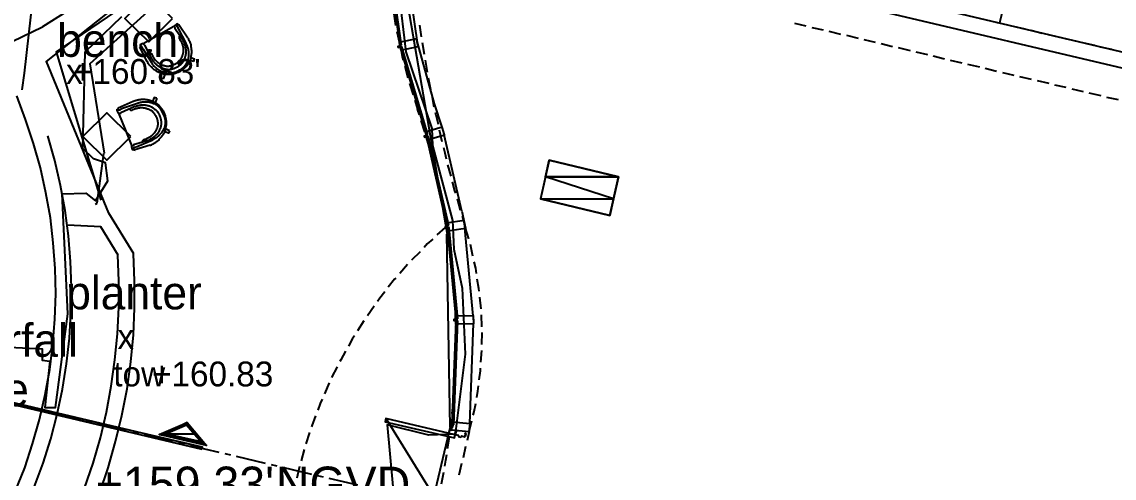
# Model space of a CAD drawing. Header units: feet. Extents: x -84 to 198, y -22 to 181.
# Drawn here: x 11.71 to 57.69, y 97.84 to 117.07 of the extents above; entities that cross this region are included whole.
import ezdxf
from ezdxf.enums import TextEntityAlignment as Align

# ---------------------------------------------------------------- set-up
doc = ezdxf.new("R2010")
doc.units = ezdxf.units.FT
for name, color, linetype in [('A-AREA-COMUN', 252, 'CONTINUOUS'), ('A-LINEA', 7, 'CONTINUOUS'), ('A-LINEA-FINA', 9, 'CONTINUOUS'), ('A-MURO-CONCRETO', 8, 'CONTINUOUS'), ('A-TEXTO-PDF', 3, 'CONTINUOUS')]:
    doc.layers.add(name, color=color, linetype=linetype)

msp = doc.modelspace()

# ---------------------------------------------------------------- linework, layer by layer
at = {"layer": 'A-AREA-COMUN'}
for points in [[(27.28, 120.7644), (27.872, 115.8044), (28.96, 112.5689), (28.992, 111.8578), (29.84, 108.6933), (29.888, 107.4844), (30.24, 105.8489), (30.368, 103.0578), (29.952, 99.6978), (28.832, 99.6444), (27.088, 100.0889), (27.328, 97.4933)], [(10.912, 103.3778), (12.56, 103.2889), (12.56, 102.8089), (12.88, 102.7733), (12.672, 100.8178), (13.12, 100.8178), (13.648, 104.7644), (13.408, 109.8133), (14.4, 109.8489), (14.8, 109.5289), (15.328, 110.3644), (15.232, 111.1289), (14.72, 111.2889), (14.272, 111.7333), (14.368, 115.8044), (15.92, 117.2978)]]:
    msp.add_lwpolyline(points, dxfattribs=at)
at = {"layer": 'A-LINEA'}
for p, q in [((12.8007, 123.5889), (11.8001, 114.9073)), ((27.0667, 122.929), (29.6038, 108.1219)), ((27.0667, 122.929), (29.6038, 108.1219)), ((18.1074, 120.3616), (12.5772, 116.854)), ((53.16, 118.2311), (52.8667, 117.0178)), ((53.16, 118.2311), (52.8667, 117.0178)), ((58.2133, 115.7511), (48.3333, 118.0978)), ((58.2133, 115.7511), (48.3333, 118.0978)), ((27.36, 117.4044), (27.44, 116.9111)), ((48.1733, 117.4444), (58.0667, 115.1111)), ((48.1733, 117.4444), (58.0667, 115.1111)), ((11.306, 116.244), (12.5815, 116.8542)), ((17.4533, 116.5244), (18.1067, 116.8844)), ((18.5067, 116.2578), (18.1467, 116.7911)), ((18.6933, 116.3778), (18.32, 116.9378)), ((27.5067, 116.7911), (27.5867, 116.8578)), ((27.5067, 116.7911), (27.5867, 116.8578)), ((28.44, 116.9244), (28.52, 116.4311)), ((28.44, 116.9244), (28.52, 116.4311)), ((44.2267, 117.0044), (44.7067, 116.8978)), ((44.2267, 117.0044), (44.7067, 116.8978)), ((44.96, 116.8311), (45.44, 116.7244)), ((44.96, 116.8311), (45.44, 116.7244)), ((52.7067, 117.0578), (53.2, 116.9378)), ((52.7067, 117.0578), (53.2, 116.9378)), ((53.44, 116.8844), (53.9333, 116.7644)), ((53.44, 116.8844), (53.9333, 116.7644)), ((16.8133, 116.1511), (17.4533, 116.5244)), ((18.36, 116.4578), (18.36, 116.4578)), ((27.4933, 116.6578), (27.6, 116.1644)), ((45.68, 116.6711), (46.1733, 116.5511)), ((45.68, 116.6711), (46.1733, 116.5511)), ((46.4133, 116.4978), (46.9067, 116.3778)), ((46.4133, 116.4978), (46.9067, 116.3778)), ((54.1733, 116.7111), (54.6533, 116.5911)), ((54.1733, 116.7111), (54.6533, 116.5911)), ((54.9067, 116.5378), (55.3867, 116.4178)), ((54.9067, 116.5378), (55.3867, 116.4178)), ((55.6267, 116.3644), (56.12, 116.2578)), ((55.6267, 116.3644), (56.12, 116.2578)), ((16.9867, 115.3911), (16.6667, 116.0044)), ((17.1733, 115.5111), (16.88, 116.0844)), ((18.5067, 116.2578), (18.5067, 116.2578)), ((27.5867, 116.2178), (27.6667, 116.2844)), ((27.5867, 116.2178), (27.6667, 116.2844)), ((28.56, 116.1911), (28.64, 115.6978)), ((28.56, 116.1911), (28.64, 115.6978)), ((47.1467, 116.3244), (47.6267, 116.2044)), ((47.1467, 116.3244), (47.6267, 116.2044)), ((47.88, 116.1511), (48.36, 116.0311)), ((47.88, 116.1511), (48.36, 116.0311)), ((48.6, 115.9778), (49.0933, 115.8578)), ((48.6, 115.9778), (49.0933, 115.8578)), ((56.36, 116.1911), (56.8533, 116.0844)), ((56.36, 116.1911), (56.8533, 116.0844)), ((57.0933, 116.0178), (57.5733, 115.9111)), ((57.0933, 116.0178), (57.5733, 115.9111)), ((17.0667, 115.7244), (17.08, 115.7244)), ((17.1733, 115.5111), (17.1733, 115.5111)), ((18.9467, 115.3911), (18.7733, 115.4311)), ((27.72, 115.6844), (27.7867, 115.7511)), ((27.72, 115.6844), (27.7867, 115.7511)), ((28.68, 115.4444), (28.7733, 114.9511)), ((28.68, 115.4444), (28.7733, 114.9511)), ((49.3333, 115.8044), (49.8267, 115.6844)), ((49.3333, 115.8044), (49.8267, 115.6844)), ((50.0667, 115.6311), (50.5467, 115.5111)), ((50.0667, 115.6311), (50.5467, 115.5111)), ((50.7867, 115.4578), (51.28, 115.3378)), ((50.7867, 115.4578), (51.28, 115.3378)), ((27.8267, 115.2044), (27.96, 114.7111)), ((27.8667, 115.1644), (27.9333, 115.2311)), ((27.8667, 115.1644), (27.9333, 115.2311)), ((51.52, 115.2844), (52.0133, 115.1644)), ((51.52, 115.2844), (52.0133, 115.1644)), ((52.2533, 115.1111), (52.7333, 114.9911)), ((52.2533, 115.1111), (52.7333, 114.9911)), ((11.721, 114.1985), (11.8165, 114.9043)), ((17.6667, 114.6578), (17.7333, 114.8444)), ((28.0267, 114.6578), (28.0933, 114.7244)), ((28.0267, 114.6578), (28.0933, 114.7244)), ((28.8133, 114.7111), (28.9067, 114.2178)), ((28.8133, 114.7111), (28.9067, 114.2178)), ((52.9867, 114.9378), (53.4667, 114.8178)), ((52.9867, 114.9378), (53.4667, 114.8178)), ((53.7067, 114.7644), (54.2, 114.6444)), ((53.7067, 114.7644), (54.2, 114.6444)), ((54.44, 114.5911), (54.9333, 114.4844)), ((54.44, 114.5911), (54.9333, 114.4844)), ((28.0267, 114.4711), (28.1733, 113.9911)), ((28.1733, 114.1511), (28.24, 114.2178)), ((28.1733, 114.1511), (28.24, 114.2178)), ((55.1733, 114.4178), (55.6533, 114.3111)), ((55.1733, 114.4178), (55.6533, 114.3111)), ((55.9067, 114.2444), (56.3867, 114.1378)), ((55.9067, 114.2444), (56.3867, 114.1378)), ((56.6267, 114.0711), (57.12, 113.9644)), ((56.6267, 114.0711), (57.12, 113.9644)), ((16.3867, 113.7111), (15.76, 113.4311)), ((17.3867, 113.8444), (17.32, 113.6578)), ((28.2533, 113.7644), (28.36, 113.3911)), ((28.32, 113.6444), (28.3867, 113.6978)), ((28.32, 113.6444), (28.3867, 113.6978)), ((28.96, 113.9778), (29.0533, 113.4844)), ((28.96, 113.9778), (29.0533, 113.4844)), ((29.4, 112.6311), (29.08, 113.6044)), ((29.4, 112.6311), (29.08, 113.6044)), ((57.36, 113.8978), (57.8533, 113.7911)), ((57.36, 113.8978), (57.8533, 113.7911)), ((15.7733, 113.2178), (16.0533, 112.5244)), ((16.4667, 113.4978), (15.88, 113.2311)), ((16.2533, 113.4044), (16.2533, 113.3911)), ((16.4667, 113.4978), (16.4667, 113.4978)), ((28.44, 113.1511), (28.36, 113.3911)), ((28.4667, 113.1244), (28.5333, 113.1911)), ((28.4667, 113.1244), (28.5333, 113.1911)), ((28.6667, 112.4311), (28.52, 112.9111)), ((28.6267, 112.6178), (28.6933, 112.6844)), ((28.6267, 112.6178), (28.6933, 112.6844)), ((16.0533, 112.5244), (16.3333, 111.8311)), ((17.92, 112.4711), (17.76, 112.5511)), ((29.28, 112.5111), (29.3867, 112.0178)), ((29.28, 112.5111), (29.3867, 112.0178)), ((29.4533, 112.4578), (29.44, 112.4711)), ((29.4533, 112.4578), (29.44, 112.4711)), ((29.4533, 112.4444), (29.4533, 112.4578)), ((29.4533, 112.4444), (29.4533, 112.4578)), ((30.2267, 109.0844), (29.48, 112.3111)), ((30.2267, 109.0844), (29.48, 112.3111)), ((17.0267, 112.0711), (16.4133, 111.8844)), ((17.1067, 111.8711), (16.4667, 111.6711)), ((16.7867, 112.0044), (16.8, 112.0044)), ((17.0267, 112.0711), (17.0267, 112.0711)), ((28.88, 111.7111), (28.7467, 112.1911)), ((28.76, 112.0978), (28.84, 112.1644)), ((28.76, 112.0978), (28.84, 112.1644)), ((14.8795, 109.4208), (15.1612, 111.5183)), ((28.88, 111.5644), (28.96, 111.6311)), ((28.88, 111.5644), (28.96, 111.6311)), ((29.08, 110.9911), (28.9467, 111.4711)), ((29.0133, 111.0311), (29.08, 111.0978)), ((29.0133, 111.0311), (29.08, 111.0978)), ((29.6267, 111.0444), (29.76, 110.5644)), ((29.6267, 111.0444), (29.76, 110.5644)), ((29.24, 110.2578), (29.1333, 110.7511)), ((29.1333, 110.4978), (29.2, 110.5644)), ((29.1333, 110.4978), (29.2, 110.5644)), ((29.2533, 109.9511), (29.32, 110.0178)), ((29.2533, 109.9511), (29.32, 110.0178)), ((29.3733, 109.4178), (29.4533, 109.4844)), ((29.3733, 109.4178), (29.4533, 109.4844)), ((30.0267, 109.6044), (30.16, 109.1244)), ((30.0267, 109.6044), (30.16, 109.1244)), ((14.8133, 109.3778), (14.88, 109.4311)), ((16.4222, 107.2837), (15.3689, 109.0058)), ((29.5467, 108.7911), (29.4533, 109.2844)), ((30.2267, 109.0844), (30.3867, 108.3778)), ((30.2267, 109.0844), (30.3867, 108.3778)), ((29.5067, 108.8844), (29.5733, 108.9511)), ((29.5067, 108.8844), (29.5733, 108.9511)), ((29.6533, 108.0444), (29.5867, 108.5378)), ((30.24, 108.8844), (30.3867, 108.3778)), ((30.24, 108.8844), (30.3867, 108.3778)), ((30.3467, 108.5111), (30.3467, 108.5378)), ((30.3467, 108.5111), (30.3467, 108.5378)), ((29.52, 108.4044), (29.1733, 108.0844)), ((29.7391, 100.0025), (29.5993, 108.124)), ((29.7391, 100.0025), (29.5993, 108.124)), ((29.6133, 108.3378), (29.6667, 108.3778)), ((29.6133, 108.3378), (29.6667, 108.3778)), ((30.7067, 104.6844), (30.36, 108.3778)), ((30.7067, 104.6844), (30.36, 108.3778)), ((30.52, 107.9244), (30.3867, 108.3778)), ((30.52, 107.9244), (30.3867, 108.3778)), ((29.6667, 107.7378), (29.7467, 107.8044)), ((29.6667, 107.7378), (29.7467, 107.8044)), ((28.4667, 107.3778), (28.1067, 107.0178)), ((29.7333, 107.1378), (29.8, 107.2044)), ((29.7333, 107.1378), (29.8, 107.2044)), ((27.9467, 106.8444), (27.6133, 106.4578)), ((29.84, 106.5644), (29.7867, 107.0578)), ((29.7867, 106.5378), (29.8667, 106.6044)), ((29.7867, 106.5378), (29.8667, 106.6044)), ((29.84, 105.9378), (29.92, 106.0044)), ((29.84, 105.9378), (29.92, 106.0044)), ((29.8933, 105.3378), (29.9733, 105.4178)), ((29.8933, 105.3378), (29.9733, 105.4178)), ((29.9467, 105.0578), (29.92, 105.5644)), ((31.04, 104.9778), (30.9867, 105.4711)), ((31.04, 104.9778), (30.9867, 105.4711)), ((26.5333, 105.0844), (26.2533, 104.6844)), ((26.1067, 104.4711), (25.84, 104.0444)), ((29.96, 104.7378), (30.0267, 104.8178)), ((29.96, 104.7378), (30.0267, 104.8178)), ((29.9733, 104.3111), (29.96, 104.8178)), ((31.0667, 104.2178), (31.0533, 104.7244)), ((31.0667, 104.2178), (31.0533, 104.7244)), ((29.96, 104.0844), (30.0533, 104.1644)), ((29.96, 104.0844), (30.0533, 104.1644)), ((29.9867, 103.5644), (29.9733, 104.0578)), ((30.56, 100.1378), (30.72, 104.3511)), ((30.56, 100.1378), (30.72, 104.3511)), ((31.0667, 103.4711), (31.08, 103.9778)), ((31.0667, 103.4711), (31.08, 103.9778)), ((29.9333, 103.4044), (30.0267, 103.4978)), ((29.9333, 103.4044), (30.0267, 103.4978)), ((29.9733, 102.8178), (29.9867, 103.3111)), ((31.0267, 102.7244), (31.0667, 103.2178)), ((31.0267, 102.7244), (31.0667, 103.2178)), ((29.9067, 102.7378), (30, 102.8178)), ((29.9067, 102.7378), (30, 102.8178)), ((24.9733, 102.5244), (24.7467, 102.0844)), ((29.88, 102.0578), (29.9733, 102.1378)), ((29.88, 102.0578), (29.9733, 102.1378)), ((24.64, 101.8578), (24.44, 101.3911)), ((29.8933, 101.3111), (29.92, 101.8178)), ((29.8533, 101.3778), (29.9467, 101.4578)), ((29.8533, 101.3778), (29.9467, 101.4578)), ((11, 101.0578), (12.2133, 100.7778)), ((12.4667, 100.7111), (12.7067, 100.6578)), ((29.8267, 100.5644), (29.88, 101.0711)), ((29.84, 100.6978), (29.92, 100.7778)), ((29.84, 100.6978), (29.92, 100.7778)), ((12.9467, 100.6044), (14.16, 100.3111)), ((14.4133, 100.2578), (14.6533, 100.2044)), ((27.0385, 100.3321), (29.2693, 96.7233)), ((29.7467, 99.8178), (29.8, 100.3244)), ((30.5333, 99.8044), (30.6533, 100.2578)), ((30.5333, 99.8044), (30.6533, 100.2578)), ((14.8933, 100.1378), (16.1067, 99.8578)), ((16.36, 99.7911), (16.6, 99.7378)), ((29.88, 99.9911), (29.8, 100.0044)), ((29.88, 99.9911), (29.8, 100.0044)), ((29.9333, 99.6711), (29.9733, 99.8178)), ((29.9867, 99.8178), (29.9867, 99.8178)), ((30.5333, 99.8044), (30.4533, 99.4311)), ((30.5333, 99.8044), (30.4533, 99.4311)), ((16.84, 99.6844), (18.0533, 99.3911)), ((18.3067, 99.3378), (18.5467, 99.2711)), ((23.8133, 99.7644), (23.6667, 99.2844)), ((29.6267, 99.0844), (29.7067, 99.5778)), ((29.9467, 99.6711), (29.9467, 99.6711)), ((30.08, 99.6311), (29.9467, 99.6578)), ((30.08, 99.6178), (30.08, 99.6178)), ((30.1061, 99.6066), (30.0912, 99.6306)), ((30.1867, 99.5511), (30.0933, 99.5778)), ((30.1867, 99.5644), (30.1867, 99.5644)), ((30.2, 99.5911), (30.2, 99.5644)), ((30.2246, 99.6039), (30.2005, 99.589)), ((30.36, 99.5644), (30.2133, 99.6044)), ((30.2133, 99.5911), (30.2133, 99.5911)), ((30.36, 99.5778), (30.36, 99.5778)), ((30.4, 99.7111), (30.3733, 99.5778)), ((30.4, 99.7244), (30.4, 99.7244)), ((18.7867, 99.2178), (20, 98.9378)), ((20.2533, 98.8711), (20.4933, 98.8178)), ((23.5867, 99.0444), (23.4667, 98.5644)), ((30.3867, 99.1778), (30.28, 98.6978)), ((30.3867, 99.1778), (30.28, 98.6978)), ((20.7333, 98.7644), (21.9467, 98.4711)), ((22.2, 98.4178), (22.44, 98.3511)), ((30.2133, 98.4578), (30.1067, 97.9644)), ((30.2133, 98.4578), (30.1067, 97.9644)), ((22.68, 98.2978), (23.8933, 98.0044)), ((24.1333, 97.9511), (24.3867, 97.8978)), ((29.3733, 97.6044), (29.4667, 98.0978)), ((24.6267, 97.8444), (25.84, 97.5511))]:
    msp.add_line(p, q, dxfattribs=at)
for points in [[(29.08, 113.6044), (28.36, 116.1911), (27.8133, 119.9778), (27.8667, 123.7911)], [(29.08, 113.6044), (28.36, 116.1911), (27.8133, 119.9778), (27.8667, 123.7911)], [(18.1274, 119.6952), (12.7307, 115.3881), (15.3555, 109.0017)], [(27.6933, 116.0844), (27.1467, 119.8978), (27.0667, 119.8844), (27.6133, 116.0711), (27.6933, 116.0844)], [(27.6933, 116.0844), (27.1467, 119.8978), (27.0667, 119.8844), (27.6133, 116.0711), (27.6933, 116.0844)], [(18.5399, 119.4817), (13.1565, 115.8012), (15.0274, 109.554)], [(18.0533, 117.2111), (17.0467, 118.2044), (16.04, 117.2111), (17.0467, 116.2178), (18.0533, 117.2111)], [(17.3974, 117.8592), (14.5753, 115.2941), (15.1653, 111.5264)], [(18.3319, 116.9204), (18.2246, 116.9774), (18.1273, 116.9045), (18.152, 116.7855)], [(18.3467, 115.0311), (18.36, 115.0444), (18.3867, 115.0578), (18.4133, 115.0711), (18.44, 115.0978), (18.4667, 115.1111), (18.48, 115.1244), (18.4933, 115.1244), (18.4933, 115.1378), (18.5067, 115.1511), (18.52, 115.1644), (18.5333, 115.1644), (18.5467, 115.1778), (18.5467, 115.1911), (18.5733, 115.2044), (18.5733, 115.2178), (18.5867, 115.2311), (18.5867, 115.2444), (18.6, 115.2444), (18.6133, 115.2578), (18.6133, 115.2711), (18.6267, 115.2844), (18.6267, 115.2978), (18.64, 115.3111), (18.64, 115.3244), (18.6533, 115.3378), (18.6533, 115.3511), (18.6667, 115.3644), (18.6667, 115.3778), (18.68, 115.3911), (18.68, 115.4044), (18.6933, 115.4178), (18.6933, 115.4444), (18.7067, 115.4578), (18.7067, 115.4844), (18.7067, 115.4978), (18.72, 115.5111), (18.72, 115.5244), (18.72, 115.5511), (18.7333, 115.5778), (18.7333, 115.6044), (18.7333, 115.6444), (18.7333, 115.6711), (18.7333, 115.6978), (18.7333, 115.7244), (18.7333, 115.7378), (18.7333, 115.7644), (18.7333, 115.7778), (18.7333, 115.8044), (18.7333, 115.8311), (18.72, 115.8578), (18.72, 115.8711), (18.72, 115.8978), (18.72, 115.9111), (18.7067, 115.9244), (18.7067, 115.9511), (18.6933, 115.9644), (18.6933, 115.9911), (18.68, 116.0178), (18.68, 116.0444), (18.6667, 116.0578), (18.6533, 116.0978), (18.64, 116.1244), (18.6267, 116.1511), (18.6267, 116.1644), (18.32, 116.7511), (18.3067, 116.7644), (18.28, 116.8178), (18.2533, 116.8578), (18.24, 116.8578), (18.24, 116.8711), (18.24, 116.8844), (18.24, 116.8978), (18.24, 116.9111), (18.24, 116.9244), (18.24, 116.9378), (18.24, 116.9511), (18.2533, 116.9511), (18.2533, 116.9644), (18.2667, 116.9644), (18.2667, 116.9778)], [(18.6933, 116.3778), (18.7067, 116.3644), (18.72, 116.3244), (18.7467, 116.2844), (18.7467, 116.2711), (18.76, 116.2444), (18.7733, 116.2311), (18.7733, 116.2044), (18.7867, 116.1644), (18.8, 116.1511), (18.8, 116.1378), (18.8133, 116.1111), (18.8133, 116.0844), (18.8133, 116.0711), (18.8267, 116.0444), (18.8267, 116.0311), (18.8267, 116.0044), (18.84, 115.9911), (18.84, 115.9644), (18.84, 115.9378), (18.84, 115.8978), (18.8533, 115.8578), (18.8533, 115.8311), (18.8533, 115.7911), (18.8533, 115.7511), (18.84, 115.7111), (18.84, 115.6844), (18.84, 115.6578), (18.84, 115.6444), (18.8267, 115.6311), (18.8267, 115.6044), (18.8267, 115.5911), (18.8267, 115.5778), (18.8133, 115.5511), (18.8133, 115.5378), (18.8, 115.5111), (18.8, 115.4844), (18.7867, 115.4578), (18.7733, 115.4178), (18.76, 115.4044), (18.7467, 115.3778), (18.7333, 115.3511), (18.72, 115.3244), (18.7067, 115.3111), (18.6933, 115.2844), (18.68, 115.2578), (18.6667, 115.2444), (18.6533, 115.2178), (18.64, 115.2044), (18.6267, 115.1911), (18.6133, 115.1778), (18.6, 115.1644), (18.5867, 115.1378), (18.5733, 115.1244), (18.56, 115.1111), (18.5333, 115.0978), (18.52, 115.0844), (18.5067, 115.0711), (18.48, 115.0578), (18.4533, 115.0311), (18.4267, 115.0178), (18.4, 115.0044), (18.3867, 114.9911), (18.36, 114.9644), (18.3333, 114.9644), (18.32, 114.9511), (18.2933, 114.9378), (18.2533, 114.9244), (18.2267, 114.9111), (18.2, 114.8978), (18.1733, 114.8844), (18.16, 114.8844), (18.1333, 114.8711), (18.12, 114.8711), (18.0933, 114.8578), (18.08, 114.8578), (18.0533, 114.8578), (18.04, 114.8578), (18.0267, 114.8444), (18, 114.8444), (17.96, 114.8444), (17.9467, 114.8444), (17.92, 114.8444), (17.8933, 114.8444), (17.8667, 114.8444), (17.84, 114.8444), (17.8133, 114.8444), (17.7867, 114.8444), (17.76, 114.8444), (17.7333, 114.8578), (17.6933, 114.8578), (17.6667, 114.8578), (17.64, 114.8711), (17.6267, 114.8711), (17.6, 114.8844), (17.5867, 114.8844), (17.5733, 114.8978), (17.56, 114.8978), (17.5333, 114.9111), (17.52, 114.9111), (17.5067, 114.9244), (17.4667, 114.9378), (17.44, 114.9511), (17.4, 114.9644), (17.3733, 114.9911), (17.3467, 115.0044), (17.32, 115.0311), (17.28, 115.0444), (17.2533, 115.0711), (17.24, 115.0844), (17.2267, 115.0978), (17.2133, 115.1111), (17.2, 115.1244), (17.1867, 115.1378), (17.16, 115.1511), (17.1467, 115.1644), (17.1333, 115.1911), (17.12, 115.2044), (17.1067, 115.2178), (17.08, 115.2444), (17.0667, 115.2578), (17.0533, 115.2844), (17.04, 115.2978), (17.0267, 115.3111), (17.0133, 115.3511), (16.9867, 115.3911)], [(17.2267, 115.5911), (17.24, 115.5778), (17.2533, 115.5511), (17.2667, 115.5378), (17.28, 115.5111), (17.2933, 115.4978), (17.2933, 115.4844), (17.32, 115.4711), (17.3333, 115.4444), (17.3467, 115.4311), (17.36, 115.4178), (17.3733, 115.4044), (17.3867, 115.3911), (17.4, 115.3778), (17.4133, 115.3644), (17.44, 115.3511), (17.4533, 115.3378), (17.4667, 115.3244), (17.4933, 115.3111), (17.5067, 115.3111), (17.52, 115.2978), (17.5333, 115.2844), (17.56, 115.2844), (17.5733, 115.2711), (17.6, 115.2578), (17.6267, 115.2444), (17.64, 115.2444), (17.6533, 115.2444), (17.6667, 115.2311), (17.68, 115.2311), (17.7067, 115.2311), (17.72, 115.2178), (17.7333, 115.2178), (17.7467, 115.2178), (17.76, 115.2178), (17.7733, 115.2178), (17.7867, 115.2044), (17.8, 115.2044), (17.8133, 115.2044), (17.8267, 115.2044), (17.84, 115.2044), (17.8533, 115.2044), (17.8667, 115.2044), (17.88, 115.2044), (17.8933, 115.2044), (17.9067, 115.2044), (17.92, 115.2178), (17.9333, 115.2178), (17.9467, 115.2178), (17.96, 115.2178), (17.9733, 115.2178), (17.9867, 115.2311), (18, 115.2311), (18.0133, 115.2311), (18.0267, 115.2311), (18.04, 115.2444), (18.0667, 115.2578), (18.08, 115.2578), (18.1067, 115.2711), (18.1333, 115.2844), (18.1467, 115.2844), (18.1733, 115.2978), (18.1867, 115.3111), (18.2133, 115.3244), (18.24, 115.3378), (18.2533, 115.3511), (18.28, 115.3778), (18.2933, 115.3911), (18.3067, 115.3911), (18.32, 115.4044), (18.32, 115.4178), (18.3333, 115.4178), (18.3467, 115.4311), (18.3467, 115.4444), (18.36, 115.4578), (18.3733, 115.4711), (18.3867, 115.4844), (18.4, 115.4978), (18.4, 115.5111), (18.4133, 115.5244), (18.4267, 115.5378), (18.4267, 115.5511), (18.44, 115.5644), (18.44, 115.5778), (18.44, 115.5911), (18.4533, 115.5911), (18.4533, 115.6044), (18.4667, 115.6178), (18.4667, 115.6311), (18.4667, 115.6444), (18.48, 115.6711), (18.48, 115.6844), (18.48, 115.6978), (18.4933, 115.7111), (18.4933, 115.7244), (18.4933, 115.7511), (18.5067, 115.7778), (18.5067, 115.7911), (18.5067, 115.8178), (18.5067, 115.8444), (18.5067, 115.8711), (18.5067, 115.8978), (18.5067, 115.9111), (18.5067, 115.9244), (18.5067, 115.9378), (18.5067, 115.9511), (18.5067, 115.9778), (18.4933, 116.0044), (18.4933, 116.0178), (18.4933, 116.0311), (18.4933, 116.0444), (18.48, 116.0711), (18.48, 116.0844), (18.48, 116.0978), (18.4667, 116.1244), (18.4533, 116.1511), (18.4533, 116.1644), (18.44, 116.1778), (18.44, 116.2044), (18.4267, 116.2311), (18.4133, 116.2444), (18.4133, 116.2578), (18.4, 116.2578), (18.4, 116.2711), (18.3867, 116.2844), (18.3733, 116.3244), (18.3467, 116.3511)], [(18.36, 116.4578), (18.36, 116.4578), (18.3467, 116.4578), (18.3467, 116.4444), (18.3333, 116.4444), (18.3333, 116.4311), (18.3333, 116.4178), (18.3333, 116.4044), (18.3333, 116.3911), (18.3333, 116.3778), (18.3333, 116.3644), (18.3467, 116.3644), (18.3467, 116.3511)], [(27.6133, 116.0444), (27.5333, 116.0311), (27.5467, 115.9911), (27.6267, 116.0044), (27.6533, 115.8711), (28.3867, 116.0311), (28.32, 116.3511), (27.5867, 116.1911), (27.6133, 116.0444)], [(27.6133, 116.0444), (27.5333, 116.0311), (27.5467, 115.9911), (27.6267, 116.0044), (27.6533, 115.8711), (28.3867, 116.0311), (28.32, 116.3511), (27.5867, 116.1911), (27.6133, 116.0444)], [(18.3467, 115.0311), (18.2667, 114.9911), (18.24, 114.9778), (18.2133, 114.9644), (18.1867, 114.9511), (18.16, 114.9378), (18.1467, 114.9244), (18.1333, 114.9244), (18.12, 114.9244), (18.1067, 114.9111), (18.08, 114.9111), (18.0667, 114.9111), (18.0533, 114.8978), (18.04, 114.8978), (18.0267, 114.8978), (18, 114.8978), (17.9867, 114.8978), (17.9733, 114.8844), (17.96, 114.8844), (17.9467, 114.8844), (17.92, 114.8844), (17.9067, 114.8844), (17.8933, 114.8844), (17.88, 114.8844), (17.8667, 114.8844), (17.8533, 114.8844), (17.84, 114.8844), (17.8267, 114.8978), (17.8133, 114.8978), (17.8, 114.8978), (17.7867, 114.8978), (17.76, 114.8978), (17.7333, 114.9111), (17.72, 114.9111), (17.6933, 114.9244), (17.68, 114.9244), (17.6667, 114.9244), (17.64, 114.9378), (17.6133, 114.9511), (17.5867, 114.9644), (17.56, 114.9778), (17.5467, 114.9911), (17.52, 115.0044), (17.4933, 115.0178), (17.48, 115.0178), (17.4667, 115.0311), (17.44, 115.0444), (17.4267, 115.0578), (17.4, 115.0711), (17.3867, 115.0978), (17.3733, 115.1111), (17.36, 115.1111), (17.3467, 115.1244), (17.3333, 115.1378), (17.32, 115.1511), (17.2933, 115.1778), (17.28, 115.1911), (17.2667, 115.2178), (17.2533, 115.2311), (17.24, 115.2444), (17.2133, 115.2711), (17.2, 115.2978), (17.1867, 115.3244), (17.1733, 115.3378), (16.8267, 115.8978), (16.8133, 115.9111), (16.7867, 115.9644), (16.76, 116.0044), (16.76, 116.0178), (16.76, 116.0311), (16.7467, 116.0311), (16.7467, 116.0444), (16.7333, 116.0444), (16.7333, 116.0578), (16.72, 116.0578), (16.7067, 116.0578), (16.6933, 116.0578), (16.68, 116.0578), (16.6667, 116.0578), (16.6533, 116.0578)], [(16.888, 116.0723), (16.7963, 116.1499), (16.6864, 116.1016), (16.6816, 115.9816)], [(17.1733, 115.5111), (17.2, 115.4711), (17.2133, 115.4444), (17.2267, 115.4178), (17.2533, 115.3911), (17.2667, 115.3778), (17.28, 115.3644), (17.2933, 115.3511), (17.2933, 115.3378), (17.3067, 115.3244), (17.32, 115.3111), (17.3333, 115.2978), (17.3467, 115.2978), (17.36, 115.2844), (17.36, 115.2711), (17.3733, 115.2578), (17.3867, 115.2444), (17.4, 115.2444), (17.4133, 115.2311), (17.4267, 115.2178), (17.44, 115.2178), (17.4533, 115.2044), (17.4667, 115.1911), (17.48, 115.1911), (17.4933, 115.1778), (17.5067, 115.1644), (17.52, 115.1644), (17.5333, 115.1511), (17.5467, 115.1511), (17.56, 115.1378), (17.5733, 115.1378), (17.5867, 115.1244), (17.6, 115.1244), (17.6267, 115.1111), (17.64, 115.1111), (17.6533, 115.0978), (17.6667, 115.0978), (17.68, 115.0978), (17.6933, 115.0844), (17.7067, 115.0844), (17.7333, 115.0844), (17.7467, 115.0711), (17.76, 115.0711), (17.7867, 115.0711), (17.8, 115.0711), (17.8267, 115.0711), (17.84, 115.0578), (17.8667, 115.0578), (17.8933, 115.0578), (17.9067, 115.0578), (17.92, 115.0578), (17.9467, 115.0711), (17.96, 115.0711), (17.9733, 115.0711), (17.9867, 115.0711), (18, 115.0711), (18.0267, 115.0711), (18.04, 115.0844), (18.0667, 115.0844), (18.08, 115.0978), (18.1067, 115.0978), (18.1333, 115.1111), (18.1467, 115.1111), (18.16, 115.1244), (18.1733, 115.1244), (18.1867, 115.1378), (18.2133, 115.1511), (18.2533, 115.1644), (18.28, 115.1778), (18.3067, 115.2044), (18.32, 115.2178), (18.3333, 115.2178), (18.3467, 115.2311), (18.36, 115.2444), (18.3733, 115.2578), (18.4, 115.2711), (18.4133, 115.2844), (18.4267, 115.2978), (18.44, 115.3111), (18.4533, 115.3244), (18.4667, 115.3378), (18.4667, 115.3511), (18.48, 115.3644), (18.4933, 115.3778), (18.5067, 115.3911), (18.5067, 115.4044), (18.52, 115.4311), (18.5333, 115.4444), (18.5467, 115.4578), (18.5467, 115.4844), (18.56, 115.4978), (18.5733, 115.5111), (18.5733, 115.5378), (18.5867, 115.5511), (18.5867, 115.5644), (18.5867, 115.5911), (18.6, 115.6044), (18.6, 115.6178), (18.6, 115.6311), (18.6133, 115.6444), (18.6133, 115.6578), (18.6133, 115.6844), (18.6133, 115.6978), (18.6133, 115.7111), (18.6267, 115.7244), (18.6267, 115.7378), (18.6267, 115.7644), (18.6267, 115.7778), (18.6267, 115.7911), (18.6267, 115.8044), (18.6267, 115.8178), (18.6267, 115.8444), (18.6267, 115.8578), (18.6267, 115.8711), (18.6267, 115.8844), (18.6267, 115.8978), (18.6133, 115.9111), (18.6133, 115.9378), (18.6133, 115.9511), (18.6133, 115.9644), (18.6133, 115.9778), (18.6, 115.9911), (18.6, 116.0044), (18.6, 116.0311), (18.6, 116.0444), (18.5867, 116.0578), (18.5867, 116.0711), (18.5867, 116.0844), (18.5733, 116.0978), (18.5733, 116.1111), (18.56, 116.1378), (18.5467, 116.1778), (18.5333, 116.2044), (18.52, 116.2311), (18.5067, 116.2578)], [(28.8, 112.3244), (27.7067, 116.0178), (27.6267, 115.9911), (28.72, 112.2978), (28.8, 112.3244)], [(28.8, 112.3244), (27.7067, 116.0178), (27.6267, 115.9911), (28.72, 112.2978), (28.8, 112.3244)], [(27.6533, 115.9244), (27.72, 115.5911), (27.76, 115.4444)], [(17.08, 115.7244), (17.08, 115.7244), (17.08, 115.7378), (17.0933, 115.7378), (17.1067, 115.7378), (17.12, 115.7378), (17.1333, 115.7378), (17.1333, 115.7244), (17.1467, 115.7244), (17.16, 115.7244), (17.16, 115.7111), (17.1733, 115.7111), (17.1733, 115.6978)], [(17.1733, 115.6978), (17.2, 115.6578), (17.2133, 115.6178), (17.2267, 115.5911)], [(18.9467, 115.3911), (18.9733, 115.4978), (18.8133, 115.5511)], [(17.6667, 114.6578), (17.5733, 114.6978), (17.6, 114.8844)], [(11.4267, 97.2711), (11.8267, 98.2711), (12.16, 99.2844), (12.4533, 100.3111), (12.6933, 101.3644), (12.88, 102.4178), (13.0133, 103.4711), (13.0933, 104.5378), (13.1333, 105.6044), (13.1067, 106.6711), (13.0267, 107.7511), (12.9067, 108.8044), (12.72, 109.8578), (12.4933, 110.9111), (12.2, 111.9378), (11.8667, 112.9511), (11.4933, 113.9511)], [(17.68, 113.1378), (17.64, 113.2178), (17.6267, 113.2444), (17.6133, 113.2711), (17.6, 113.2978), (17.5867, 113.3244), (17.5867, 113.3378), (17.5733, 113.3511), (17.5733, 113.3644), (17.56, 113.3778), (17.5467, 113.3911), (17.5467, 113.4044), (17.5333, 113.4178), (17.52, 113.4311), (17.5067, 113.4444), (17.4933, 113.4578), (17.48, 113.4711), (17.4667, 113.4844), (17.4533, 113.4978), (17.44, 113.5111), (17.4267, 113.5111), (17.4133, 113.5244), (17.4, 113.5378), (17.3867, 113.5511), (17.3733, 113.5644), (17.36, 113.5644), (17.3467, 113.5778), (17.3333, 113.5778), (17.32, 113.5911), (17.2933, 113.6044), (17.28, 113.6178), (17.2533, 113.6178), (17.24, 113.6311), (17.2267, 113.6311), (17.2133, 113.6444), (17.1867, 113.6444), (17.16, 113.6578), (17.1333, 113.6578), (17.1067, 113.6711), (17.08, 113.6711), (17.0533, 113.6844), (17.0267, 113.6844), (17, 113.6844), (16.9867, 113.6844), (16.96, 113.6844), (16.9467, 113.6844), (16.9067, 113.6844), (16.88, 113.6844), (16.8667, 113.6844), (16.8533, 113.6844), (16.8267, 113.6844), (16.8133, 113.6844), (16.8, 113.6844), (16.7733, 113.6844), (16.7467, 113.6711), (16.72, 113.6711), (16.6933, 113.6711), (16.68, 113.6578), (16.64, 113.6578), (16.6133, 113.6444), (16.5867, 113.6444), (16.5733, 113.6311), (15.9467, 113.4178), (15.92, 113.4044), (15.88, 113.3911), (15.8267, 113.3644), (15.8267, 113.3511), (15.8133, 113.3511), (15.8, 113.3511), (15.7867, 113.3511), (15.7733, 113.3511), (15.76, 113.3511), (15.76, 113.3644), (15.7467, 113.3644), (15.7333, 113.3644), (15.7333, 113.3778), (15.72, 113.3778), (15.72, 113.3911)], [(17.1067, 111.8711), (17.12, 111.8711), (17.16, 111.8844), (17.2, 111.9111), (17.2133, 111.9111), (17.24, 111.9244), (17.2533, 111.9378), (17.28, 111.9511), (17.3067, 111.9644), (17.32, 111.9778), (17.3467, 111.9911), (17.36, 112.0044), (17.3733, 112.0178), (17.4, 112.0311), (17.4133, 112.0444), (17.4267, 112.0578), (17.44, 112.0711), (17.4533, 112.0844), (17.48, 112.0978), (17.4933, 112.1244), (17.52, 112.1511), (17.5467, 112.1778), (17.5733, 112.2044), (17.6, 112.2311), (17.6133, 112.2578), (17.64, 112.2844), (17.6533, 112.3111), (17.6667, 112.3378), (17.68, 112.3511), (17.68, 112.3644), (17.6933, 112.3778), (17.7067, 112.3911), (17.7067, 112.4178), (17.72, 112.4311), (17.72, 112.4444), (17.7333, 112.4711), (17.7467, 112.4978), (17.76, 112.5244), (17.76, 112.5644), (17.7733, 112.5911), (17.7733, 112.6178), (17.7867, 112.6444), (17.7867, 112.6711), (17.7867, 112.6844), (17.8, 112.7111), (17.8, 112.7378), (17.8, 112.7644), (17.8, 112.7911), (17.8, 112.8178), (17.8, 112.8311), (17.8, 112.8578), (17.8, 112.8711), (17.8, 112.8978), (17.7867, 112.9111), (17.7867, 112.9378), (17.7867, 112.9644), (17.7867, 112.9778), (17.7733, 113.0044), (17.7733, 113.0311), (17.76, 113.0578), (17.7467, 113.0978), (17.7467, 113.1244), (17.7333, 113.1511), (17.72, 113.1778), (17.72, 113.1911), (17.7067, 113.2178), (17.6933, 113.2444), (17.68, 113.2711), (17.6533, 113.3111), (17.6533, 113.3244), (17.64, 113.3511), (17.6267, 113.3644), (17.6133, 113.3911), (17.6, 113.4044), (17.5867, 113.4178), (17.5733, 113.4311), (17.56, 113.4578), (17.5467, 113.4711), (17.5333, 113.4844), (17.52, 113.4978), (17.5067, 113.5244), (17.48, 113.5378), (17.4667, 113.5511), (17.44, 113.5644), (17.4267, 113.5778), (17.4, 113.6044), (17.3867, 113.6178), (17.36, 113.6311), (17.3333, 113.6444), (17.3067, 113.6578), (17.28, 113.6711), (17.2533, 113.6844), (17.2267, 113.6978), (17.2133, 113.7111), (17.2, 113.7111), (17.1733, 113.7244), (17.16, 113.7244), (17.1467, 113.7378), (17.12, 113.7378), (17.1067, 113.7511), (17.0933, 113.7511), (17.0533, 113.7644), (17.0133, 113.7644), (16.9867, 113.7778), (16.9467, 113.7778), (16.92, 113.7778), (16.88, 113.7911), (16.84, 113.7911), (16.8, 113.7911), (16.7867, 113.7911), (16.76, 113.7911), (16.7467, 113.7911), (16.72, 113.7911), (16.7067, 113.7778), (16.68, 113.7778), (16.6533, 113.7778), (16.64, 113.7778), (16.6133, 113.7778), (16.6, 113.7644), (16.56, 113.7644), (16.5467, 113.7511), (16.52, 113.7511), (16.4933, 113.7378), (16.48, 113.7378), (16.44, 113.7244), (16.4, 113.7111), (16.3867, 113.7111)], [(17.3867, 113.8444), (17.28, 113.8844), (17.2, 113.7111)], [(16.2933, 112.2378), (15.2867, 113.2311), (14.28, 112.2378), (15.2867, 111.2444), (16.2933, 112.2378)], [(15.7785, 113.4233), (15.707, 113.3268), (15.7624, 113.2202), (15.8825, 113.2232)], [(16.2533, 113.3911), (16.2533, 113.3778), (16.2667, 113.3644), (16.28, 113.3644), (16.28, 113.3511), (16.2933, 113.3511), (16.3067, 113.3511), (16.3067, 113.3378), (16.32, 113.3378), (16.3333, 113.3511), (16.3467, 113.3511)], [(16.3467, 113.3511), (16.3867, 113.3778), (16.4267, 113.3911), (16.4533, 113.4044)], [(17.68, 113.1378), (17.68, 113.1111), (17.6933, 113.0844), (17.7067, 113.0578), (17.7067, 113.0311), (17.72, 112.9911), (17.72, 112.9778), (17.72, 112.9644), (17.7333, 112.9511), (17.7333, 112.9378), (17.7333, 112.9244), (17.7333, 112.9111), (17.7333, 112.8978), (17.7333, 112.8844), (17.7333, 112.8578), (17.7333, 112.8444), (17.7333, 112.8311), (17.7333, 112.8178), (17.7333, 112.8044), (17.7333, 112.7911), (17.7333, 112.7778), (17.7333, 112.7644), (17.7333, 112.7511), (17.7333, 112.7378), (17.7333, 112.7244), (17.72, 112.7111), (17.72, 112.6844), (17.72, 112.6711), (17.72, 112.6578), (17.7067, 112.6444), (17.7067, 112.6311), (17.7067, 112.6178), (17.6933, 112.5911), (17.68, 112.5778), (17.68, 112.5511), (17.6667, 112.5378), (17.6667, 112.5244), (17.6533, 112.5111), (17.64, 112.4844), (17.6267, 112.4711), (17.6133, 112.4444), (17.6, 112.4178), (17.5867, 112.3911), (17.56, 112.3644), (17.5467, 112.3511), (17.5333, 112.3378), (17.52, 112.3244), (17.5067, 112.3111), (17.4933, 112.2978), (17.48, 112.2711), (17.4533, 112.2444), (17.44, 112.2444), (17.4267, 112.2311), (17.4133, 112.2178), (17.4, 112.2044), (17.3867, 112.1911), (17.36, 112.1778), (17.3467, 112.1644), (17.32, 112.1511), (17.2933, 112.1378), (17.28, 112.1378), (17.2533, 112.1111), (17.2267, 112.0978), (17.2, 112.0844), (17.1867, 112.0711), (16.5867, 111.8178), (16.56, 111.8044), (16.5067, 111.7911), (16.4533, 111.7778), (16.4533, 111.7644), (16.44, 111.7644), (16.4267, 111.7644), (16.4267, 111.7511), (16.4133, 111.7511), (16.4133, 111.7378), (16.4, 111.7244), (16.4, 111.7111), (16.4, 111.6978), (16.4, 111.6844), (16.4, 111.6711)], [(16.4533, 113.4044), (16.48, 113.4044), (16.4933, 113.4178), (16.52, 113.4178), (16.5467, 113.4311), (16.56, 113.4311), (16.5733, 113.4311), (16.6, 113.4444), (16.6267, 113.4444), (16.64, 113.4444), (16.6667, 113.4444), (16.68, 113.4578), (16.6933, 113.4578), (16.7067, 113.4578), (16.72, 113.4578), (16.7467, 113.4578), (16.7733, 113.4578), (16.7867, 113.4578), (16.8, 113.4578), (16.8267, 113.4444), (16.8533, 113.4444), (16.88, 113.4444), (16.9067, 113.4311), (16.9333, 113.4311), (16.9467, 113.4178), (16.9733, 113.4178), (17, 113.4044), (17.0133, 113.4044), (17.0267, 113.4044), (17.04, 113.3911), (17.0533, 113.3911), (17.08, 113.3778), (17.0933, 113.3644), (17.1067, 113.3511), (17.12, 113.3511), (17.1333, 113.3378), (17.1467, 113.3378), (17.1467, 113.3244), (17.16, 113.3244), (17.1733, 113.3111), (17.1867, 113.3111), (17.1867, 113.2978), (17.2, 113.2978), (17.2133, 113.2844), (17.2133, 113.2711), (17.2267, 113.2711), (17.2267, 113.2578), (17.24, 113.2578), (17.2533, 113.2444), (17.2533, 113.2311), (17.2667, 113.2178), (17.28, 113.2044), (17.2933, 113.1911), (17.2933, 113.1778), (17.3067, 113.1644), (17.3067, 113.1511), (17.32, 113.1378), (17.3333, 113.1244), (17.3467, 113.0978), (17.3467, 113.0711), (17.36, 113.0578), (17.3733, 113.0311), (17.3867, 113.0044), (17.3867, 112.9911), (17.4, 112.9644), (17.4, 112.9378), (17.4133, 112.9111), (17.4133, 112.8978), (17.4133, 112.8844), (17.4133, 112.8711), (17.4133, 112.8578), (17.4267, 112.8444), (17.4267, 112.8311), (17.4267, 112.8178), (17.4267, 112.7911), (17.4267, 112.7778), (17.4267, 112.7644), (17.4267, 112.7511), (17.4267, 112.7378), (17.4267, 112.7244), (17.4267, 112.7111), (17.4133, 112.6978), (17.4133, 112.6844), (17.4133, 112.6711), (17.4133, 112.6578), (17.4133, 112.6444), (17.4, 112.6311), (17.4, 112.6178), (17.4, 112.6044), (17.4, 112.5911), (17.3867, 112.5778), (17.3733, 112.5511), (17.3733, 112.5378), (17.3733, 112.5244), (17.36, 112.5111), (17.36, 112.4978), (17.3467, 112.4844), (17.3333, 112.4578), (17.32, 112.4444), (17.3067, 112.4178), (17.2933, 112.4044), (17.28, 112.3778), (17.2667, 112.3644), (17.2533, 112.3511), (17.24, 112.3378), (17.2267, 112.3244), (17.2133, 112.3111), (17.2, 112.2978), (17.1867, 112.2844), (17.1733, 112.2711), (17.16, 112.2578), (17.1467, 112.2444), (17.1333, 112.2444), (17.12, 112.2311), (17.1067, 112.2178), (17.0933, 112.2044), (17.0667, 112.1911), (17.0533, 112.1911), (17.04, 112.1778), (17.0133, 112.1644), (16.9867, 112.1511), (16.9733, 112.1511), (16.96, 112.1378), (16.9467, 112.1378), (16.9333, 112.1244), (16.88, 112.1111), (16.84, 112.0978)], [(16.4667, 113.4978), (16.5067, 113.5111), (16.5333, 113.5244), (16.56, 113.5244), (16.5867, 113.5378), (16.6267, 113.5378), (16.64, 113.5511), (16.6533, 113.5511), (16.6667, 113.5511), (16.68, 113.5511), (16.7067, 113.5511), (16.72, 113.5644), (16.7333, 113.5644), (16.7467, 113.5644), (16.76, 113.5644), (16.7733, 113.5644), (16.8, 113.5644), (16.8133, 113.5644), (16.8267, 113.5644), (16.84, 113.5644), (16.8533, 113.5644), (16.88, 113.5644), (16.8933, 113.5644), (16.9067, 113.5511), (16.92, 113.5511), (16.9333, 113.5511), (16.9467, 113.5511), (16.9733, 113.5511), (16.9867, 113.5378), (17, 113.5378), (17.0133, 113.5378), (17.0267, 113.5378), (17.04, 113.5244), (17.0667, 113.5244), (17.08, 113.5244), (17.0933, 113.5111), (17.1067, 113.5111), (17.12, 113.4978), (17.1333, 113.4978), (17.1467, 113.4844), (17.16, 113.4844), (17.1733, 113.4711), (17.2, 113.4711), (17.2133, 113.4578), (17.2267, 113.4444), (17.2533, 113.4311), (17.2667, 113.4178), (17.28, 113.4044), (17.2933, 113.3911), (17.32, 113.3778), (17.3333, 113.3778), (17.3467, 113.3644), (17.3467, 113.3511), (17.36, 113.3378), (17.3733, 113.3244), (17.3867, 113.3111), (17.4, 113.2978), (17.4, 113.2844), (17.4267, 113.2711), (17.4267, 113.2444), (17.44, 113.2311), (17.4533, 113.2044), (17.4667, 113.1911), (17.48, 113.1778), (17.48, 113.1644), (17.4933, 113.1511), (17.5067, 113.1244), (17.52, 113.0844), (17.5333, 113.0578), (17.5333, 113.0311), (17.5467, 113.0044), (17.5467, 112.9911), (17.5467, 112.9778), (17.56, 112.9644), (17.56, 112.9378), (17.56, 112.9111), (17.5733, 112.8978), (17.5733, 112.8711), (17.5733, 112.8578), (17.5733, 112.8311), (17.5733, 112.8178), (17.5733, 112.8044), (17.5733, 112.7911), (17.5733, 112.7644), (17.5733, 112.7511), (17.5733, 112.7378), (17.5733, 112.7111), (17.56, 112.6978), (17.56, 112.6711), (17.56, 112.6578), (17.5467, 112.6311), (17.5467, 112.6178), (17.5467, 112.5911), (17.5333, 112.5778), (17.5333, 112.5644), (17.52, 112.5511), (17.52, 112.5378), (17.5067, 112.5244), (17.5067, 112.4978), (17.4933, 112.4844), (17.4933, 112.4711), (17.48, 112.4578), (17.4667, 112.4444), (17.4667, 112.4311), (17.4533, 112.4178), (17.44, 112.4044), (17.44, 112.3911), (17.4267, 112.3778), (17.4133, 112.3644), (17.4133, 112.3511), (17.4, 112.3378), (17.3867, 112.3244), (17.3733, 112.3244), (17.3733, 112.3111), (17.36, 112.2978), (17.3467, 112.2844), (17.3333, 112.2711), (17.32, 112.2578), (17.3067, 112.2444), (17.2933, 112.2311), (17.28, 112.2178), (17.2667, 112.2044), (17.2533, 112.2044), (17.24, 112.1911), (17.2267, 112.1778), (17.2133, 112.1778), (17.2, 112.1644), (17.1867, 112.1511), (17.1733, 112.1511), (17.1467, 112.1378), (17.12, 112.1244), (17.0933, 112.0978), (17.0667, 112.0978), (17.0267, 112.0711)], [(29.1067, 113.2444), (29.1333, 113.1511), (29.2267, 112.7511)], [(29.1067, 113.2444), (29.1333, 113.1511), (29.2267, 112.7511)], [(7.6, 90.2444), (8.32, 91.0444), (9.0133, 91.8711), (9.6533, 92.7378), (10.2667, 93.6311), (10.8267, 94.5511), (11.3333, 95.4978), (11.8, 96.4711), (12.2267, 97.4578), (12.6, 98.4711), (12.92, 99.4978), (13.2, 100.5378), (13.4133, 101.5911), (13.5867, 102.6578), (13.7067, 103.7378), (13.7733, 104.8044), (13.8, 105.8844), (13.76, 106.9644), (13.6667, 108.0444), (13.5333, 109.1111), (13.3333, 110.1644), (13.0933, 111.2178), (12.8, 112.2578)], [(17.92, 112.4711), (17.88, 112.3778), (17.72, 112.4311)], [(28.72, 112.2711), (28.64, 112.2444), (28.6533, 112.2044), (28.7333, 112.2311), (28.7733, 112.0978), (29.4933, 112.3111), (29.4, 112.6311), (28.68, 112.4178), (28.72, 112.2711)], [(28.72, 112.2711), (28.64, 112.2444), (28.6533, 112.2044), (28.7333, 112.2311), (28.7733, 112.0978), (29.4933, 112.3111), (29.4, 112.6311), (28.68, 112.4178), (28.72, 112.2711)], [(29.68, 108.4844), (28.8133, 112.2311), (28.7333, 112.2178), (29.6, 108.4578), (29.68, 108.4844)], [(29.68, 108.4844), (28.8133, 112.2311), (28.7333, 112.2178), (29.6, 108.4578), (29.68, 108.4844)], [(16.4195, 111.8836), (16.3256, 111.8064), (16.3557, 111.6886), (16.4751, 111.6657)], [(16.84, 112.0978), (16.8267, 112.0978), (16.8267, 112.0844), (16.8133, 112.0844), (16.8, 112.0711), (16.8, 112.0578), (16.7867, 112.0578), (16.7867, 112.0444), (16.7867, 112.0311), (16.7867, 112.0178), (16.7867, 112.0044)], [(29.4533, 111.7778), (29.5067, 111.5511), (29.5733, 111.2978)], [(29.4533, 111.7778), (29.5067, 111.5511), (29.5733, 111.2978)], [(36.4533, 108.9111), (36.8267, 110.5378), (33.9067, 111.2311), (33.5333, 109.6044), (36.4533, 108.9111)], [(36.4533, 108.9111), (36.8267, 110.5378), (33.9067, 111.2311), (33.5333, 109.6044), (36.4533, 108.9111)], [(29.4, 109.5244), (29.36, 109.7778), (29.3067, 110.0178)], [(29.8267, 110.3244), (29.92, 109.9511), (29.96, 109.8444)], [(29.8267, 110.3244), (29.92, 109.9511), (29.96, 109.8444)], [(29.6, 108.4444), (29.52, 108.4311), (29.5333, 108.3911), (29.6133, 108.4044), (29.64, 108.2578), (30.3733, 108.3778), (30.32, 108.6978), (29.5867, 108.5778), (29.6, 108.4444)], [(29.6, 108.4444), (29.52, 108.4311), (29.5333, 108.3911), (29.6133, 108.4044), (29.64, 108.2578), (30.3733, 108.3778), (30.32, 108.6978), (29.5867, 108.5778), (29.6, 108.4444)], [(15.7569, 107.2409), (15.0255, 108.4344), (13.6274, 108.5045)], [(30.0533, 104.5511), (29.6933, 108.3911), (29.6133, 108.3778), (29.9733, 104.5378), (30.0533, 104.5511)], [(30.0533, 104.5511), (29.6933, 108.3911), (29.6133, 108.3778), (29.9733, 104.5378), (30.0533, 104.5511)], [(29, 107.9111), (28.7733, 107.7111), (28.64, 107.5644)], [(29.76, 107.2978), (29.76, 107.3111), (29.6933, 107.8044)], [(30.6933, 107.1911), (30.6267, 107.5378), (30.5867, 107.6844)], [(30.6933, 107.1911), (30.6267, 107.5378), (30.5867, 107.6844)], [(12.4667, 93.4044), (13.0133, 94.3778), (13.5067, 95.3778), (13.9467, 96.3911), (14.3467, 97.4178), (14.7067, 98.4711), (15.0133, 99.5378), (15.2667, 100.6178), (15.4667, 101.7111), (15.6267, 102.8178), (15.7333, 103.9244), (15.7867, 105.0311), (15.7867, 106.1378), (15.7467, 107.2444)], [(13.04, 93.0711), (13.6, 94.0711), (14.1067, 95.0844), (14.56, 96.1378), (14.9733, 97.1911), (15.3333, 98.2711), (15.6533, 99.3778), (15.92, 100.4844), (16.1333, 101.6044), (16.2933, 102.7378), (16.4, 103.8711), (16.4533, 105.0044), (16.4533, 106.1511), (16.4133, 107.2844)], [(30.84, 106.4578), (30.8133, 106.6844), (30.7467, 106.9511)], [(30.84, 106.4578), (30.8133, 106.6844), (30.7467, 106.9511)], [(27.4533, 106.2711), (27.4, 106.2178), (27.1333, 105.8844)], [(29.9067, 105.8178), (29.8933, 106.0578), (29.8667, 106.3111)], [(30.96, 105.7244), (30.9467, 105.8311), (30.88, 106.2178)], [(30.96, 105.7244), (30.9467, 105.8311), (30.88, 106.2178)], [(26.9867, 105.6844), (26.7733, 105.4178), (26.68, 105.2844)], [(29.8933, 100.0844), (30.0533, 104.4578), (29.9733, 104.4578), (29.8133, 100.0844), (29.8933, 100.0844)], [(29.8933, 100.0844), (30.0533, 104.4578), (29.9733, 104.4578), (29.8133, 100.0844), (29.8933, 100.0844)], [(29.9733, 104.5244), (29.8933, 104.5244), (29.8933, 104.4844), (29.9733, 104.4844), (29.9867, 104.3378), (30.7333, 104.3511), (30.72, 104.6844), (29.9733, 104.6711), (29.9733, 104.5244)], [(29.9733, 104.5244), (29.8933, 104.5244), (29.8933, 104.4844), (29.9733, 104.4844), (29.9867, 104.3378), (30.7333, 104.3511), (30.72, 104.6844), (29.9733, 104.6711), (29.9733, 104.5244)], [(30.72, 104.4978), (30.7333, 104.5244), (30.72, 104.5511)], [(30.72, 104.4978), (30.7333, 104.5244), (30.72, 104.5511)], [(25.7067, 103.8311), (25.6267, 103.7244), (25.4533, 103.4044)], [(25.3333, 103.1911), (25.1333, 102.8311), (25.0933, 102.7511)], [(29.9467, 102.0578), (29.96, 102.3111), (29.96, 102.5644)], [(30.96, 101.9778), (31.0133, 102.3644), (31.0133, 102.4711)], [(30.96, 101.9778), (31.0133, 102.3644), (31.0133, 102.4711)], [(30.8533, 101.2311), (30.9067, 101.4978), (30.9333, 101.7244)], [(30.8533, 101.2311), (30.9067, 101.4978), (30.9333, 101.7244)], [(24.3467, 101.1644), (24.2667, 100.9911), (24.16, 100.6978)], [(30.7067, 100.4978), (30.7467, 100.6444), (30.8133, 100.9911)], [(30.7067, 100.4978), (30.7467, 100.6444), (30.8133, 100.9911)], [(24.0667, 100.4711), (23.9067, 100.0444), (23.8933, 100.0044)], [(29.9467, 99.6578), (27.0267, 100.3511), (27, 100.2178), (29.92, 99.5378), (29.9467, 99.6578)], [(29.7333, 100.0044), (28.9733, 96.8044), (28.2667, 93.6711), (27.8, 92.5244), (27.3067, 91.3911), (26.76, 90.2711), (26.1733, 89.1778), (25.5333, 88.1111), (24.8667, 87.0711), (24.16, 86.0444), (23.4133, 85.0578), (22.6267, 84.0978), (21.8, 83.1778)], [(29.7333, 100.0044), (28.9733, 96.8044), (28.2667, 93.6711), (27.8, 92.5244), (27.3067, 91.3911), (26.76, 90.2711), (26.1733, 89.1778), (25.5333, 88.1111), (24.8667, 87.0711), (24.16, 86.0444), (23.4133, 85.0578), (22.6267, 84.0978), (21.8, 83.1778)], [(29.8133, 100.0578), (29.7333, 100.0711), (29.72, 100.0311), (29.8133, 100.0178), (29.7867, 99.8711), (30.5333, 99.8044), (30.5733, 100.1244), (29.8267, 100.2044), (29.8133, 100.0578)], [(29.8133, 100.0578), (29.7333, 100.0711), (29.72, 100.0311), (29.8133, 100.0178), (29.7867, 99.8711), (30.5333, 99.8044), (30.5733, 100.1244), (29.8267, 100.2044), (29.8133, 100.0578)], [(29.9867, 99.8311), (30.0133, 99.8178), (30, 99.8044), (29.9867, 99.8178), (29.9467, 99.6711), (30.0933, 99.6444)], [(30.5467, 99.9378), (30.56, 99.9644), (30.56, 99.9911)], [(30.5467, 99.9378), (30.56, 99.9644), (30.56, 99.9911)], [(30.0933, 99.6178), (30.0933, 99.5911), (30.0933, 99.5911)], [(30.1067, 99.6178), (30.0933, 99.5911), (30.1867, 99.5644), (30.2, 99.5911)], [(30.2267, 99.6044), (30.36, 99.5778), (30.4, 99.7244), (30.3733, 99.7244), (30.3733, 99.7378), (30.4, 99.7244)], [(29.5067, 98.3378), (29.56, 98.5911), (29.6, 98.8311)], [(23.4, 98.3244), (23.3333, 98.0844), (23.28, 97.8444)]]:
    msp.add_lwpolyline(points, dxfattribs=at)
at = {"layer": 'A-LINEA-FINA'}
for points in [[(19.3067, 99.1378), (-0.5467, 103.7511), (-0.5467, 103.8311), (19.3067, 99.1378), (19.3067, 99.1378)], [(19.28, 99.0578), (19.3067, 99.1378), (-0.5467, 103.7511), (19.28, 99.0578)], [(18.6667, 100.1778), (17.76, 99.7111), (17.4933, 99.6844), (18.6667, 100.1778)], [(18.6533, 100.1244), (19.0133, 99.6978), (17.6267, 99.6978), (18.6533, 100.1244)], [(18.64, 100.0844), (18.6667, 100.1778), (17.76, 99.7111), (18.64, 100.0844)], [(19.48, 99.2178), (18.64, 100.0844), (18.6667, 100.1778), (19.48, 99.2178)], [(19.2533, 99.3644), (19.48, 99.2178), (18.64, 100.0844), (19.2533, 99.3644)], [(17.76, 99.7111), (17.4933, 99.6844), (19.2533, 99.3644), (17.76, 99.7111)], [(17.4933, 99.6844), (19.2533, 99.3644), (19.48, 99.2178), (17.4933, 99.6844), (17.4933, 99.6844)], [(19.0133, 99.6978), (17.6267, 99.6978), (19.36, 99.2844), (19.0133, 99.6978), (19.0133, 99.6978)]]:
    msp.add_lwpolyline(points, dxfattribs=at)
at = {"layer": 'A-MURO-CONCRETO'}
for points in [[(33.9067, 111.2311), (36.8267, 110.5378), (33.7467, 110.5378), (33.9067, 111.2311), (33.9067, 111.2311)], [(33.9067, 111.2311), (36.8267, 110.5378), (33.7467, 110.5378), (33.9067, 111.2311), (33.9067, 111.2311)], [(33.7467, 110.5378), (33.5333, 109.6044), (36.6133, 109.6044), (33.7467, 110.5378)], [(33.7467, 110.5378), (33.5333, 109.6044), (36.6133, 109.6044), (33.7467, 110.5378)], [(33.7467, 110.5378), (36.8267, 110.5378), (36.6133, 109.6044), (33.7467, 110.5378), (33.7467, 110.5378)], [(33.7467, 110.5378), (36.8267, 110.5378), (36.6133, 109.6044), (33.7467, 110.5378), (33.7467, 110.5378)], [(33.5333, 109.6044), (36.6133, 109.6044), (36.4533, 108.9111), (33.5333, 109.6044), (33.5333, 109.6044)], [(33.5333, 109.6044), (36.6133, 109.6044), (36.4533, 108.9111), (33.5333, 109.6044), (33.5333, 109.6044)]]:
    msp.add_lwpolyline(points, dxfattribs=at)

# ---------------------------------------------------------------- texts
at = {"layer": 'A-TEXTO-PDF'}
for s, height, p in [('bench', 1.397, (15.7372, 115.5909)), ("+160.83'", 1.048, (16.5477, 114.4509)), ('x', 1.048, (13.9218, 114.4509)), ('planter', 1.397, (16.4289, 104.9509)), ('waterfall', 1.397, (10.5856, 102.9509)), ('x', 1.048, (16.0818, 103.2776)), ('tow', 1.048, (16.6489, 101.7043)), ('+160.83', 1.048, (19.7391, 101.7043)), ('edge', 1.397, (9.924, 100.8709)), ("+159.33'", 1.463, (18.5719, 96.8614)), ('NGVD', 1.463, (25.2275, 96.8614))]:
    msp.add_text(s, height=height, dxfattribs=at).set_placement(p, align=Align.CENTER)

doc.saveas('drawing.dxf')
